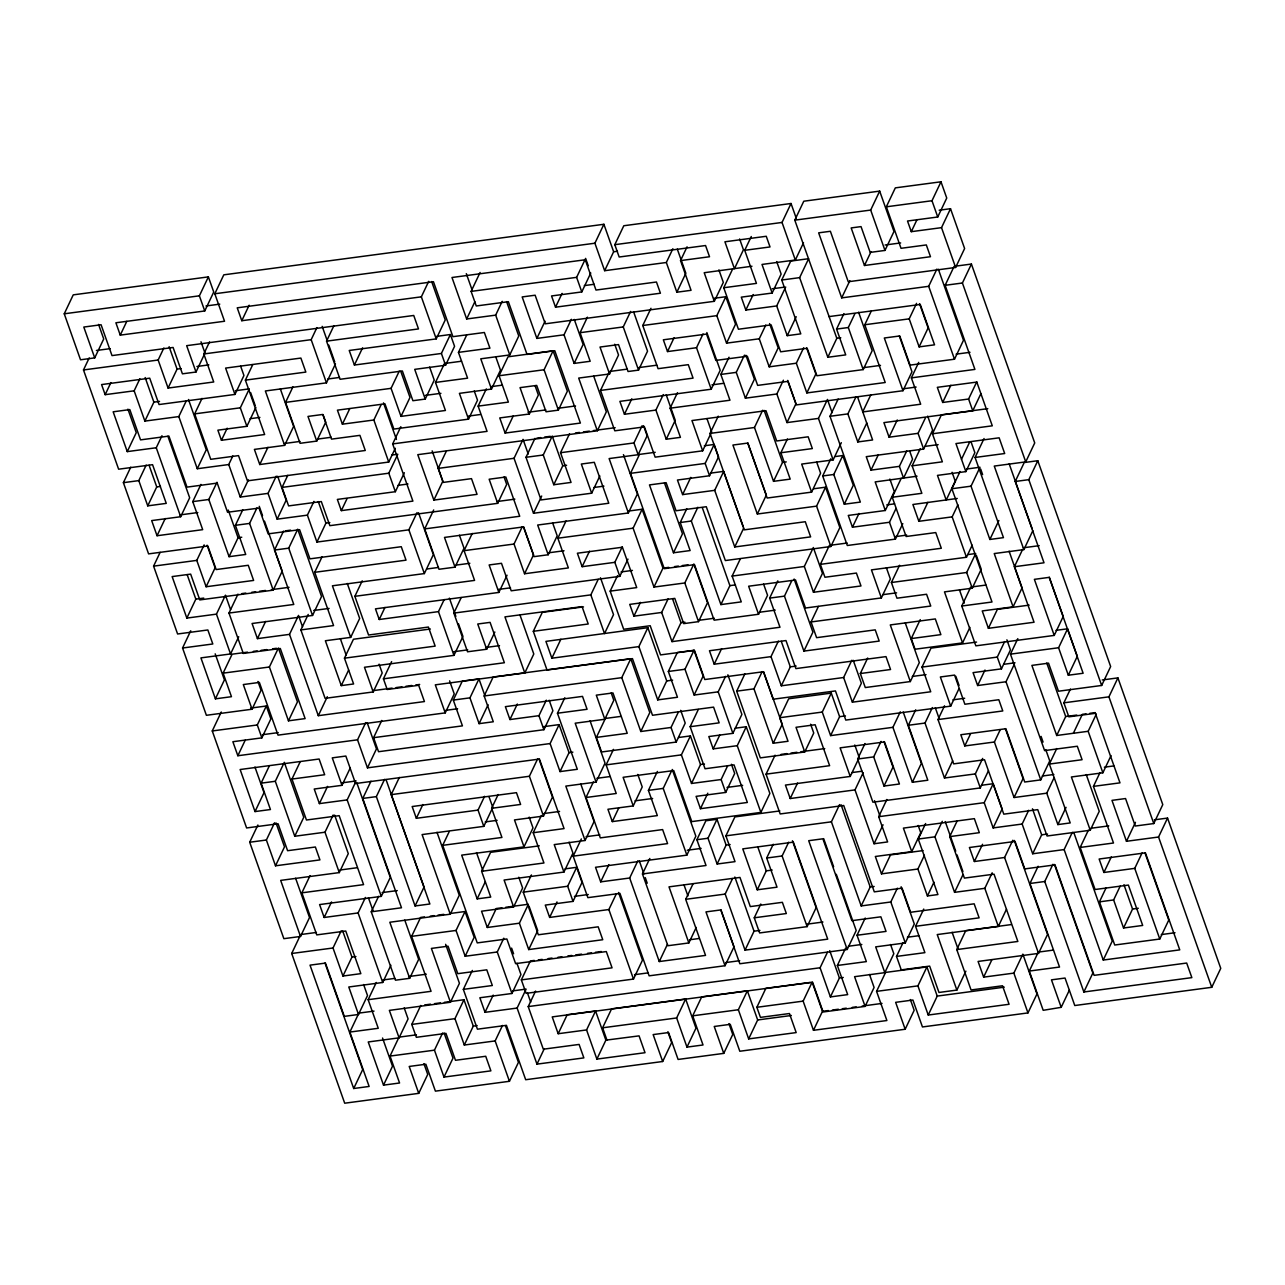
<?xml version="1.0" encoding="UTF-8"?>
<svg xmlns="http://www.w3.org/2000/svg" width="1285" height="1285" viewBox="0 0 1285 1285"><rect width="100%" height="100%" fill="white"/><g stroke="black" fill="none" stroke-linecap="round" stroke-linejoin="round"><path stroke-width="1.5" d="M98.576 324.43L103.716 338.951L94.721 357.889L80.521 359.784L64.25 313.797L73.245 294.859L208.379 276.885L213.744 292.016L204.749 310.97L115.891 322.776L120.26 335.128L224.538 321.25L214.804 293.767L223.799 274.829L603.902 224.281L613.636 251.748L604.641 270.701L666.337 262.493L672.89 248.712M146.169 465.106L138.812 480.622L147.743 505.856L166.263 503.383L152.562 464.688L118.622 469.202L83.493 369.951L89.211 357.905M120.26 335.128L126.797 321.346M139.888 378.754L134.154 390.817L105.161 394.672L110.879 382.609M209.535 341.89L203.817 353.953L213.728 381.982L168.078 388.07L158.151 360.025L163.87 347.962M204.749 310.97L199.384 295.823L208.379 276.885M161.99 435.711L156.256 447.758L127.263 451.613L136.258 432.676L127.922 409.144M186.18 401.081L178.808 416.581L144.884 421.095L153.879 402.141L145.157 377.549M204.138 544.888L196.782 560.389L206.114 586.747L253.627 580.434L248.262 565.288L216.169 569.56L207.833 545.996L148.594 553.883L123.392 482.662L130.749 467.162M168.078 388.07L177.073 369.116L169.122 346.693M94.721 357.889L83.798 327.049L101.081 324.752L112.004 355.592L173.09 347.464L182.422 373.823L195.995 372.024L204.99 353.07L200.99 341.778M147.743 505.856L156.738 486.903L149.092 465.266M395.282 448.272L388.745 462.054L247.443 480.847L238.512 455.613L210.74 459.307L194.661 413.882L202.018 398.382M428.708 281.335L421.351 296.835L241.789 320.72L249.145 305.22M200.942 484.397L192.766 501.616L202.693 529.661L157.043 535.733L165.219 518.514M232.842 455.934L228.746 464.544L197.28 468.736L206.275 449.782L188.477 399.49M105.161 394.672L101.579 384.568L149.719 378.175L159.051 404.534L234.946 394.431L243.941 375.493L240.6 366.08M257.932 681.468L261.048 690.27L252.053 709.224L206.387 715.295L182.566 648.009L212.812 643.978L207.849 629.971L177.603 633.987L153.59 566.139L160.127 552.357M157.043 535.733L151.678 520.586L180.671 516.731L189.666 497.793L167.901 436.274M255.876 407.377L246.881 426.315L217.872 430.17L221.438 440.273L264.646 434.523L245.387 380.135L252.743 364.635M221.438 440.273L227.172 428.21M246.881 426.315L240.327 407.811L249.322 388.857L235.428 390.72M242.769 509.808L235.396 525.308L245.724 554.461L229.067 556.678L208.812 499.496L216.988 482.26M292.932 386.881L285.559 402.382L300.064 443.309L316.72 441.092L307.982 416.42L322.792 414.461L331.53 439.133L359.912 435.358L365.277 450.489L259.763 464.527L254.398 449.397L284.627 445.365L265.369 390.977L326.454 382.85L311.179 339.674L316.897 327.611M276.211 476.157L268.035 493.376L240.263 497.07L248.439 479.835M230.577 609.668L225.453 595.196L216.458 614.134L186.839 618.085L195.834 599.131L187.144 574.62M259.763 464.527L267.939 447.309M206.114 586.747L215.109 567.793L207.11 545.209M429.64 367.125L434.234 380.119L425.239 399.073L412.903 400.711L402.382 370.996L340.059 379.284L326.551 341.151L333.923 325.651M182.566 648.009L190.742 630.774M229.067 556.678L238.062 537.74L228.264 510.065M284.627 445.365L293.623 426.427L280.339 388.905M186.839 618.085L172.142 576.579L190.662 574.122L199.785 599.918L273.223 590.152L249.595 523.429L256.952 507.912M326.454 382.85L335.465 363.896M504.057 476.976L506.692 484.397L497.697 503.334L329.86 525.661L321.314 501.552L288.611 505.904L282.058 487.4L287.792 475.338M288.466 720.821L297.461 701.867L278.395 648.042L269.4 666.995L288.466 720.821L305.123 718.604L280.307 648.507L243.283 653.439L228.987 613.057L237.982 594.12M313.942 501.375L307.388 515.14L277.158 519.172L286.153 500.218L277.672 476.269M316.72 441.092L325.715 422.155L323.21 415.103M436.563 336.365L450.392 334.518L441.397 353.471L354.403 365.036L362.579 347.817M228.987 613.057L293.783 604.448L274.524 550.044L283.519 531.107M247.555 652.137L232.119 654.193L223.124 673.147L231.461 696.695L215.414 698.831L200.926 657.888L230.545 653.953L238.721 636.734M381.211 404.502L373.855 420.002L342.388 424.178L349.745 408.678M215.414 698.831L224.425 679.877L215.189 653.84M312.544 615.451L288.723 548.165L297.718 529.211L321.539 596.513L312.544 615.451L252.069 623.498L257.434 638.629L289.51 634.372L298.505 615.419L302.537 626.775M273.223 590.152L282.218 571.199L264.501 521.164M274.556 822.785L266.38 840.021L275.504 865.801L319.933 859.906L315.371 847.008L287.599 850.702L278.074 823.781L246.608 827.958L212.266 730.956L221.261 712.002M257.434 638.629L265.61 621.41M417.047 512.603L408.871 529.838L316.929 542.061L325.924 523.124L318.294 501.584M461.492 361.23L444.498 363.494L435.503 382.432L445.429 410.477L401 416.388L391.074 388.343L399.266 371.124M400.84 426.7L392.664 443.919L412.903 501.118L341.328 510.627L347.062 498.58M379.091 664.168L382.207 672.987L373.212 691.94L325.089 698.333L300.867 629.923L333.57 625.57L314.713 572.307L322.069 556.807M365.711 722.588L357.535 739.823L237.837 755.741L245.194 740.24M354.403 365.036L349.231 350.468L436.241 338.887L445.236 319.949L431.648 281.543M401 416.388L409.995 397.434L400.743 371.269M300.867 629.923L308.223 614.423M237.837 755.741L232.874 741.718L261.867 737.863L257.305 724.965L266.3 706.011L250.639 708.099M535.042 385.629L538.367 395.041L529.372 413.995L499.753 417.93L505.117 433.077L580.402 423.054L554.783 350.725L527.027 354.419L508.362 301.702L476.269 305.975L471.113 291.39L480.108 272.452M261.867 737.863L270.862 718.909L266.3 706.011M341.328 510.627L337.361 499.415L395.362 491.705L388.809 473.201L397.804 454.248L391.877 455.035M502.21 301.349L495.673 315.13L466.664 318.985L474.856 301.766M425.239 399.073L414.718 369.357L445.574 365.245L454.569 346.308L450.392 334.518M435.503 382.432L467.595 378.175L458.456 352.379L466.632 335.16M395.362 491.705L404.357 472.751M341.216 930.774L333.024 947.993L342.95 976.038L360.844 973.644L345.761 931.031L316.769 934.886L301.879 892.834L363.575 884.626L339.16 815.654L306.456 820.007L291.968 779.063L324.671 774.726L319.114 759.017L240.134 769.522L255.024 811.574L270.444 809.534L261.112 783.175L269.288 765.956M347.271 583.438L359.671 618.438L350.676 637.392L325.378 640.749L341.264 685.612L353.6 683.973L344.46 658.177L435.165 646.114L428.419 627.048L368.57 635.015L354.869 596.32L362.225 580.82M255.024 811.574L264.019 792.636L254.944 767.033M294.763 836.246L275.311 781.28L284.306 762.342L303.758 817.292L294.763 836.246L324.993 832.214L333.168 814.995M295.614 878.265L309.524 917.522L300.513 936.46L283.856 938.676L249.708 842.237L257.899 825.002M344.46 658.177L353.455 639.239L430.363 629.008M391.62 661.614L383.428 678.833L387.203 689.483L418.669 685.307L424.435 701.562L318.294 715.681L327.306 696.727M593.686 376.071L606.343 411.842L597.348 430.78L417.786 454.665L433.864 500.09L477.056 494.339L471.499 478.646L443.116 482.421L438.153 468.399L446.329 451.18M291.968 779.063L300.144 761.844M341.264 685.612L348.62 670.111M342.388 424.178L337.425 410.156L384.938 403.843L393.869 429.078L468.527 419.151L477.522 400.197L474.261 390.993M392.664 443.919L487.063 431.358L478.132 406.124L486.308 388.905M433.864 500.09L442.859 481.136L432.146 450.858M444.192 599.565L438.458 611.628L379.236 619.499L384.954 607.452M459.42 535.202L464.013 548.197L455.018 567.151L438.988 569.271L424.692 528.906L433.688 509.952M468.527 419.151L459.404 393.355L491.48 389.082L500.475 370.144L495.785 356.893M478.132 406.124L508.378 402.109L499.046 375.75L508.041 356.796L553.08 350.805L567.376 391.186L558.381 410.14L546.045 411.778L536.712 385.42L520.039 387.636L529.372 413.995M491.48 389.082L480.767 358.804L509.76 354.949L518.771 335.995L506.595 301.622M275.504 865.801L284.499 846.863L276.018 822.914M350.676 637.392L332.413 585.799L424.355 573.576L433.35 554.622L418.508 512.715M571.375 319.306L564.019 334.807L536.873 338.421L545.049 321.202M355.335 782.693L347.159 799.913L319.387 803.607L327.563 786.388M466.664 318.985L451.983 277.496L585.269 259.763L595.983 290.057L656.458 282.009L660.426 293.221L555.522 307.179L562.075 293.398M555.522 307.179L551.554 295.952L581.784 291.936L576.628 277.351L585.623 258.413L588.209 265.706M604.641 270.701L594.907 243.218L603.902 224.281M505.117 433.077L513.293 415.842M319.387 803.607L314.231 789.022L341.987 785.328L350.179 768.109M558.381 410.14L544.085 369.759L553.08 350.805M581.784 291.936L590.779 272.982M549.193 700.245L552.903 710.766L543.908 729.703L378.545 751.709L373.582 737.686L381.757 720.451M354.869 596.32L474.583 580.402L464.062 550.671L472.238 533.452M301.879 892.834L310.054 875.615M666.337 262.493L676.858 292.209L691.057 290.314L680.536 260.598L709.529 256.743L705.561 245.531L619.177 257.016L614.808 244.68L623.803 225.742L791.03 203.496L796.347 218.53M534.978 438.362L525.983 457.299L541.065 499.929L591.662 493.199L581.334 464.03L594.296 462.311L608.785 503.238L533.516 513.261L514.048 458.295L523.043 439.358L528.231 454.007M543.218 726.732L559.103 724.611L550.109 743.565L367.462 767.852L376.457 748.914L367.189 722.732M564.019 334.807L574.138 363.414L590.184 361.278L580.065 332.687L587.422 317.186M404.775 920.108L418.669 959.365L409.674 978.319L395.475 980.198L371.253 911.788L401.498 907.772L362.772 798.419L370.963 781.2M423.922 1063.643L427.728 1074.421L418.733 1093.358L344.701 1103.205L291.695 953.486L300.69 934.548L316.431 932.444M494.853 632.027L486.678 649.246L467.547 651.784L453.846 613.106L461.203 597.589M574.138 363.414L583.133 344.46L574.283 319.435M300.513 936.46L280.676 880.386L339.288 872.595L348.283 853.642L334.646 815.108M399.346 777.425L391.17 794.644L429.881 903.997L415.071 905.957L376.36 796.62L384.536 779.385M553.771 484.734L543.25 455.002L552.245 436.065L562.766 465.78L553.771 484.734L571.054 482.421L560.533 452.705L569.528 433.768M365.454 897.444L358.097 912.944L324.157 917.474L331.53 901.958M373.212 691.94L364.474 667.268L453.958 655.366L462.953 636.412L458.424 623.659M566.026 520.971L557.851 538.206L568.372 567.922L524.553 573.752L514.032 544.037L522.208 526.802M533.516 513.261L541.692 496.026M597.348 430.78L578.684 378.079L609.54 373.967L600.015 347.046L618.519 344.589L628.044 371.51L638.549 370.112L623.257 326.936L630.614 311.436M379.236 619.499L375.461 608.849L498.869 592.433L507.045 575.214M252.053 709.224L243.315 684.552L259.361 682.415L278.026 735.132L445.236 712.886L454.231 693.932L449.605 680.857M373.582 737.686L462.439 725.864L453.3 700.068L462.295 681.13L478.968 678.914L484.83 695.49M706.959 418.637L711.649 431.888L702.654 450.826L655.141 457.155L644.428 426.877L614.808 430.812L600.513 390.431L608.688 373.212M609.54 373.967L618.535 355.029L614.728 344.251M524.553 573.752L533.548 554.799L523.686 526.946M600.513 390.431L693.065 378.127L688.294 364.667L658.065 368.683L642.773 325.507L650.965 308.288M678.416 711.97L671.043 727.471L640.813 731.502L649.808 712.549L630.758 658.723L493.151 677.018L484.156 695.972L493.295 721.768L479.096 723.648L469.957 697.851L478.968 678.914M371.253 911.788L378.609 896.288M680.536 260.598L687.073 246.816M484.59 796.314L478.036 810.096L416.34 818.304L422.877 804.522M342.95 976.038L351.962 957.084L342.693 930.918M324.157 917.474L319.596 904.576L381.308 896.368L390.303 877.414L356.828 782.854M455.018 567.151L444.498 537.419L523.477 526.914L534.014 556.646L548.197 554.751L557.192 535.813L552.598 522.802M638.549 370.112L647.544 351.174L633.585 311.741M676.858 292.209L685.853 273.255L677.307 249.113M663.285 394.575L655.912 410.076L624.446 414.268L631.818 398.768M479.096 723.648L488.091 704.71M591.662 493.199L599.838 475.964M731.438 764.27L734.699 773.474L725.704 792.427L696.085 796.363L700.453 808.699L747.356 802.466L734.04 764.896L705.047 768.751L690.157 726.7L719.166 722.845L713.593 707.135L652.507 715.263L632.461 658.627L547.008 669.999L533.307 631.304L542.302 612.351L583.486 606.873M703.056 333.939L696.518 347.721L667.509 351.576L674.063 337.794M363.607 984.535L367.51 995.522L358.499 1014.475L344.316 1016.371L325.458 963.091L310.022 965.147L353.696 1088.507L369.132 1086.451L349.873 1032.064L358.868 1013.11L374.015 1011.102M349.873 1032.064L378.256 1028.289L368.136 999.698L376.312 982.463M618.535 892.481L642.484 960.136L633.489 979.074L526.127 993.353L521.357 979.893L612.062 967.83L606.311 951.575L515.606 963.638L506.868 938.966L477.249 942.901L442.699 845.337L449.252 831.556M445.236 712.886L435.31 684.841L524.794 672.954L533.789 654.001L519.895 614.744M548.197 554.751L537.676 525.035L628.381 512.972L609.122 458.568L638.131 454.713L633.955 442.939L642.131 425.721M415.071 905.957L424.066 887.019L386.014 779.561M358.499 1014.475L348.781 986.992L382.721 982.479L390.897 965.26M622.213 546.832L614.84 562.332L582.137 566.685L589.51 551.169M546.318 700.18L538.945 715.681L509.952 719.552L517.309 704.051M638.131 454.713L647.126 435.776L643.544 425.672M763.595 584.097L767.563 595.308L758.568 614.262L714.139 620.173L694.494 564.645L664.249 568.677L630.501 473.346L639.496 454.392L655.221 452.304M368.136 999.698L431.069 991.313L411.618 936.363L420.613 917.426L424.468 916.912M536.873 338.421L522.176 296.931L535.138 295.213L545.258 323.804L714.332 301.316L723.327 282.379L718.893 269.866M858.605 312.239L872.194 350.644L863.199 369.598L816.923 375.75L807.189 348.267L780.654 351.801L771.128 324.88L738.425 329.233L723.744 287.744L732.739 268.79M723.744 287.744L756.447 283.391L744.722 250.302L751.275 236.52M655.912 410.076L666.24 439.229L680.44 437.35L670.111 408.196L677.468 392.68M551.875 658.193L545.916 641.376L647.865 627.674L638.87 646.612L551.875 658.193L560.87 639.239M765.796 325.009L759.258 338.79L726.555 343.143L716.821 315.66L725.816 296.723L714.139 298.281M353.696 1088.507L362.707 1069.57L324.976 963.027M628.381 512.972L637.376 494.018L623.434 454.633M600.48 577.768L613.523 614.632L604.528 633.569L590.827 594.875L598.2 579.374M666.24 439.229L675.235 420.291L666.208 394.768M442.699 845.337L501.937 837.451L491.625 808.297L498.162 794.515M409.674 978.319L389.821 922.244L450.28 914.197L422.09 834.575L483.802 826.367L492.798 807.414L488.959 796.572M668.216 598.682L661.663 612.463L633.907 616.158L629.73 604.384L674.786 598.392L683.716 623.627L698.526 621.651L707.521 602.713L693.82 564.019L684.825 582.972L653.969 587.068L633.12 528.183L642.115 509.245L628.253 511.093M450.28 914.197L459.275 895.243L436.996 832.294M785.697 286.989L776.702 305.942L745.846 310.038L741.284 297.14L772.14 293.044L762.005 264.437L795.335 260.02L782.035 222.45L791.03 203.496M726.555 343.143L735.55 324.189L725.816 296.723M958.867 688.921L950.691 706.14L845.787 720.082L835.459 690.928L773.152 699.217L763.418 671.734L704.79 679.54L694.478 650.387L660.538 654.9L650.21 625.731L623.675 629.264L610.182 591.132L617.539 575.632M404.197 1007.906L408.084 1018.909L399.089 1037.846L368.233 1041.958L383.524 1085.134L399.571 1082.998L390.03 1056.077L399.025 1037.14L416.42 1034.827M745.846 310.038L753.203 294.538M498.869 592.433L489.135 564.95L501.487 563.312L511.205 590.795L619.804 576.355L627.979 559.12M529.195 817.132L533.002 827.909L524.007 846.847L461.684 855.135L477.169 898.874L490.741 897.075L481.618 871.278L490.613 852.324L539.298 845.851M624.446 414.268L619.884 401.37L711.215 389.226L720.21 370.273L706.846 332.542M550.109 743.565L560.035 771.594L577.318 769.297L557.465 713.223L564.822 697.723M503.8 938.211L497.263 951.992L465.17 956.249L456.047 930.452L465.041 911.515L449.589 913.571M524.007 846.847L514.482 819.926L543.475 816.071L529.388 776.268L537.564 759.033M442.634 1032.947L434.459 1050.166L443.984 1077.087L490.886 1070.855L485.73 1056.27L455.484 1060.286L445.959 1033.381L416.34 1037.316L411.778 1024.418L420.773 1005.464M383.524 1085.134L392.519 1066.181L382.544 1038.023M670.111 408.196L729.96 400.229L720.837 374.433L729.013 357.214M843.94 313.588L836.583 329.089L845.723 354.885L827.829 357.262L836.824 338.324L794.789 220.153L803.784 201.215L879.679 191.112L893.974 231.493L884.98 250.43L870.17 252.406L861.03 226.61L851.168 227.927L864.468 265.497L930.485 256.711L926.324 244.937L901.026 248.31L886.329 206.805L895.324 187.867L940.989 181.795L946.74 198.051L937.745 217.004L907.515 221.02L911.29 231.669L941.519 227.654L950.514 208.7L939.174 210.21M477.169 898.874L485.345 881.655M772.14 293.044L781.135 274.09L776.702 261.578M783.4 380.215L776.863 393.997L745.396 398.173L736.257 372.377L744.433 355.158M776.702 305.942L787.223 335.658L800.796 333.859L781.746 280.018L790.741 261.08L808.634 258.703L799.639 277.64L827.829 357.262M710.476 473.137L723.696 471.386L714.701 490.34L734.747 546.96L810.642 536.873L805.293 521.726L744.192 529.854L710.059 433.414L718.235 416.179M714.701 490.34L682.608 494.596L690.784 477.377M795.335 260.02L803.51 242.785M465.17 956.249L474.165 937.311L465.041 911.515M682.608 494.596L677.452 480.028L709.545 475.755L705.176 463.419L714.171 444.465L704.341 445.783M399.089 1037.846L389.355 1010.379L450.441 1002.252L459.436 983.298L445.638 944.314M560.035 771.594L569.03 752.657L559.103 724.611M633.907 616.158L640.444 602.376M505.728 907.274L528.376 904.255L519.381 923.208L487.288 927.481L496.283 908.527L501.953 907.772M813.71 488.766L825.564 487.192L839.86 527.573L830.865 546.51L725.35 560.549L706.284 506.724L676.055 510.739L666.128 482.694L649.471 484.911L673.485 552.775L690.141 550.558L680.215 522.513L686.768 508.732M481.618 871.278L543.94 862.99L533.211 832.712L541.387 815.477M543.475 816.071L552.47 797.134L539.025 759.13M653.969 587.068L662.964 568.131L642.115 509.245M667.863 1031.791L671.669 1042.553L662.674 1061.506L525.693 1079.721L506.435 1025.334L477.426 1029.189L463.339 989.37L472.334 970.432M745.396 398.173L754.391 379.236L745.91 355.27M709.545 475.755L718.54 456.801L714.171 444.465M673.485 552.775L682.48 533.821L664.473 482.935M502.515 1025.43L495.159 1040.93L464.303 1045.026L454.97 1018.668L463.965 999.73L444.337 1002.332M740.321 558.863L732.129 576.082L741.268 601.878L720.901 604.592L691.33 521.035L697.867 507.254M640.813 731.502L621.763 677.661L630.758 658.723M803.687 347.721L796.331 363.221L769.185 366.835L778.18 347.882L769.57 323.579M487.288 927.481L481.538 911.21L513.615 906.953L522.626 887.999L518.803 877.237M513.615 906.953L504.089 880.032L563.938 872.065L554.221 844.598L585.077 840.486L565.818 786.099L596.047 782.083L575.198 723.198L604.817 719.263L613.812 700.309L611.194 692.888M680.697 710.348L685.21 723.102L676.215 742.055L601.557 751.982L596.385 737.413L605.38 718.46L620.816 716.404M787.223 335.658L796.218 316.72M519.381 923.208L528.713 949.567L602.761 939.72L598.184 926.822L538.335 934.773L523.252 892.159L531.428 874.94M443.984 1077.087L452.995 1058.133L444.096 1033.012M787.416 438.988L780.862 452.754L790.195 479.112L773.538 481.329L754.488 427.503L762.664 410.268M464.303 1045.026L473.298 1026.089L463.965 999.73M720.885 909.652L734.024 946.788L725.029 965.726L649.134 975.829L619.948 893.396L587.871 897.653L573.174 856.163L667.59 843.603L662.626 829.58L600.304 837.884L586.008 797.503L593.365 782.003M512.892 990.863L526.111 989.113L517.116 1008.066L485.023 1012.323L493.199 995.104M596.047 782.083L605.042 763.129L590.056 720.805M586.008 797.503L616.238 793.487L606.118 764.88L613.475 749.38M884.98 250.43L870.684 210.065L879.679 191.112M777.827 580.884L769.651 598.103L779.979 627.257L671.991 641.633L680.986 622.679L672.601 598.987M563.938 872.065L572.949 853.128L569.046 842.125M528.713 949.567L537.708 930.613L529.034 906.15M573.174 856.163L581.35 838.944M936.877 269.095L928.686 286.314L841.691 297.879L849.867 280.66M485.023 1012.323L479.867 997.754L511.96 993.482L520.955 974.528L516.939 963.22M585.077 840.486L594.072 821.549L580.788 784.027M616.238 894.039L608.865 909.539L549.643 917.426L556.999 901.925M521.357 979.893L530.352 960.955L534.303 960.425M638.87 646.612L657.727 699.891L677.468 697.257L668.345 671.477L677.34 652.523L693.996 650.306L703.136 676.103L694.141 695.04L718.203 691.844L725.559 676.344M832.118 412.662L827.444 399.458L818.449 418.412L786.982 422.588L795.977 403.651L787.753 380.408M549.643 917.426L545.274 905.09L573.03 901.395L567.681 886.248L576.676 867.311L565.079 868.853M657.727 699.891L666.722 680.938L647.865 627.674M864.468 265.497L871.005 251.715M871.31 310.986L864.773 324.752L885.22 382.512L806.851 392.937L815.846 373.999L806.643 347.994M734.747 546.96L743.742 528.023M573.03 901.395L582.025 882.442L576.676 867.311M825.564 487.192L816.569 506.145L757.331 514.016L766.326 495.078L747.854 442.875M773.538 481.329L782.533 462.391L764.141 410.413M657.406 771.434L648.411 790.371L657.342 815.606L612.303 821.597L618.84 807.815M694.141 695.04L685.001 669.26L693.996 650.306M863.199 369.598L848.309 327.53L854.846 313.749M517.116 1008.066L536.969 1064.141L583.856 1057.892L579.101 1044.432L543.314 1049.203L528.215 1006.589L535.588 991.072M720.901 604.592L729.896 585.639L702.301 507.655M612.303 821.597L607.933 809.261L633.232 805.904L642.227 786.95L637.81 774.437M637.874 860.773L629.682 878.008L600.689 881.863L608.865 864.644M911.29 231.669L917.008 219.623M418.733 1093.358L409.208 1066.454L425.865 1064.237L435.406 1091.142L509.438 1081.295L518.449 1062.358L505.455 1025.655M937.745 217.004L931.994 200.733L940.989 181.795M835.379 456.528L842.783 455.549L833.788 474.486L844.309 504.218L860.356 502.082L829.981 416.292L838.157 399.057M778.357 641.135L771 656.635L714.219 664.2L721.592 648.684M690.157 726.7L698.333 709.465M600.689 881.863L595.533 867.279L686.849 855.135L663.221 788.412L671.396 771.177M727.679 765.748L721.142 779.529L691.523 783.464L681.387 754.873L690.398 735.919L678.512 737.51M536.969 1064.141L544.326 1048.64M857.529 396.824L872.611 439.968L857.802 441.944L847.875 413.899L856.051 396.68M757.331 514.016L732.916 445.044L747.725 443.084L767.177 498.034L811.606 492.123L820.601 473.169L816.634 461.958M902.793 523.605L895.436 539.106L847.297 545.499L822.689 475.964L830.865 458.745M595.565 1010.99L586.57 1029.944L558.172 1033.718L567.183 1014.764L595.565 1010.99L605.877 1040.159L596.883 1059.097L645.022 1052.704L639.063 1035.871L605.877 1040.159M811.606 492.123L801.679 464.078L833.146 459.901L841.322 442.683M696.213 927.433L688.856 942.949L667.879 945.728L642.468 873.961L649.824 858.46M870.861 394.704L862.685 411.939L920.686 404.213L911.354 377.87L918.711 362.37M828.937 316.608L920.253 304.465L934.548 344.83L919.128 346.886L909.202 318.857L916.558 303.34M691.523 783.464L700.518 764.527L690.398 735.919M810.626 724.21L813.742 733.028L804.747 751.966L760.318 757.877L736.69 691.153L744.866 673.918M818.416 606.456L811.044 621.956L816.601 637.665L875.23 629.859L879.197 641.07L803.912 651.093L784.46 596.144L791.817 580.627M857.802 441.944L866.797 422.99M735.149 728.21L746.248 726.732L737.253 745.686L713.191 748.882L719.745 735.1M813.469 592.273L804.33 566.476L813.325 547.538L822.464 573.335L813.469 592.273L860.982 585.96L856.404 573.062L824.938 577.254L820.376 564.356L829.371 545.402M911.354 377.87L974.913 369.405L945.134 285.302L954.129 266.348M713.191 748.882L708.822 736.546L732.884 733.35L741.895 714.396L727.872 674.786M900.287 711.826L892.93 727.326L830.608 735.614L839.603 716.661L831.266 693.113L788.685 698.783L779.69 717.721L788.026 741.268L773.233 743.244L753.974 688.856L762.15 671.621M841.691 297.879L818.657 232.842L830.383 231.284L848.245 281.752L955.622 267.457L964.617 248.519L950.514 208.7M844.309 504.218L853.304 485.264L842.783 455.549M919.128 346.886L928.123 327.932L919.514 303.645M700.453 808.699L707.81 793.198M667.509 351.576L663.349 339.802L706.541 334.068L715.874 360.41L747.34 356.234L757.668 385.388L787.898 381.372L796.234 404.92L902.986 390.72L911.981 371.767L899.323 336.011M606.97 1040.143L602.601 1027.807L611.596 1008.854L685.644 999.007L695.972 1028.177L686.977 1047.114L703.024 1044.978L692.695 1015.825L701.69 996.887L747.356 990.799L757.668 1019.969L748.673 1038.906L796.186 1032.594L789.44 1013.528L760.447 1017.383L756.865 1007.295L765.86 988.342L810.209 982.447M686.849 855.135L695.844 836.182L672.216 769.458M906.76 450.858L899.388 466.359L871.005 470.133L878.378 454.633M642.468 873.961L706.027 865.496L696.888 839.715L705.883 820.762L716.998 819.284L726.121 845.08L717.126 864.018L735.02 861.641L725.897 835.844L734.891 816.907L779.834 810.931M925.441 417.834L918.068 433.334L889.075 437.189L897.251 419.97M1022.571 549.498L1014.395 566.733L1034.056 622.245L988.39 628.317L982.238 610.937L1013.094 606.825L994.237 553.562L1023.856 549.611L994.269 466.07L1025.735 461.877L962.417 283.005L971.412 264.051L956.056 266.091M896.014 508.507L889.477 522.272L852.453 527.203L858.99 513.422M717.126 864.018L708.003 838.238L716.998 819.284M851.81 660.281L843.635 677.516L781.312 685.804L790.307 666.851L781.28 641.343M629.682 878.008L659.269 961.549L705.545 955.397L685.692 899.323L693.049 883.823M803.912 651.093L812.907 632.14L794.114 579.021M659.269 961.549L667.445 944.33M902.986 390.72L884.321 338.003L899.757 335.963L910.069 365.117L954.498 359.206L963.493 340.268L938.355 269.24M773.233 743.244L782.228 724.29L763.627 671.782M852.453 527.203L848.277 515.43L885.301 510.498L894.296 491.561L889.879 479.048M820.376 564.356L941.311 548.261L935.753 532.568L906.134 536.504L892.24 497.247L901.235 478.309M892.24 497.247L921.859 493.311L912.125 465.829L920.317 448.61M965.87 971.139L956.875 990.076L938.982 992.47L929.649 966.111L901.267 969.886L896.512 956.426L924.895 952.651L915.562 926.292L979.122 917.843L974.159 903.821L910.599 912.27L902.07 888.16L874.298 891.854L843.715 805.502L780.172 813.951L766.069 774.148L775.064 755.195M976.777 381.806L968.601 399.025L942.676 402.462L950.852 385.243M871.005 470.133L866.251 456.673L923.626 449.043L932.621 430.089L927.69 416.131M912.125 465.829L942.371 461.813L932.444 433.768L941.439 414.83L987.779 408.662M633.232 805.904L623.113 777.297L673.709 770.566L691.78 821.597L760.881 812.409L769.876 793.455L746.248 726.732M773.233 844.245L766.695 858.027L777.023 887.18L757.267 889.798L742.778 848.871L793.375 842.141L827.717 939.158L745.043 950.145L725.19 894.071L732.546 878.571M686.977 1047.114L676.649 1017.961L685.644 999.007M830.608 735.614L822.271 712.067L831.266 693.113M758.568 614.262L748.641 586.217L795.543 579.985L805.47 608.014L881.365 597.927L890.36 578.973L886.393 567.761M957.887 504.812L952.169 516.875L918.855 521.308L927.85 502.355M889.075 437.189L883.903 422.62L972.761 410.798L980.937 393.579M811.044 621.956L930.758 606.038L926.581 594.264L896.962 598.2L891.404 582.507L899.58 565.272M863.183 772.687L855.007 789.906L790.211 798.531L797.567 783.031M961.501 459.275L969.677 442.04M757.267 889.798L766.262 870.861L757.7 846.67M905.283 622.968L919.321 662.61L910.326 681.564L865.287 687.555L860.324 673.533L867.68 658.032M1049.315 577.206L1063.225 616.463L1054.23 635.416L975.861 645.841L961.758 606.022L992.004 602.006L951.896 488.734L960.072 471.499M976.568 642.082L930.999 648.138L922.004 667.092L930.742 691.764L852.373 702.188L861.368 683.235L853.256 660.329M760.8 904.03L754.263 917.795L759.628 932.942L807.141 926.63L782.115 855.971L788.669 842.189M952.089 472.302L955.205 481.104L946.21 500.058L937.472 475.386L965.87 471.611L974.865 452.657L971.123 442.088M966.625 469.025L980.021 467.242L971.026 486.18L989.884 539.459L1003.457 537.644L975.074 457.46L984.069 438.522M745.043 950.145L754.038 931.207L734.843 876.996M969.902 627.401L962.545 642.902L915.032 649.23L911.258 638.581L920.253 619.627M748.673 1038.906L738.361 1009.753L747.356 990.799M988.47 770.695L980.294 787.93L872.917 802.209L857.641 759.033L864.998 743.517M790.211 798.531L785.44 785.071L850.236 776.445L859.231 757.508L854.798 744.995M897.348 888.208L890.81 901.99L861.191 905.925L831.411 821.822L839.587 804.587M662.674 1061.506L653.149 1034.586L668.569 1032.546L678.095 1059.45L723.76 1053.379L732.755 1034.441L728.948 1023.663M881.365 597.927L871.439 569.881L966.465 557.256L972.183 545.193M850.236 776.445L840.117 747.854L884.546 741.943L899.436 783.995L884 786.051L873.688 756.897L881.044 741.397M962.545 642.902L944.475 591.887L972.247 588.193L966.689 572.484L975.684 553.546L967.766 554.59M1014.395 566.733L1044.014 562.782L1015.23 481.473L1024.225 462.536L1037.798 460.721L1110.658 666.529L1101.663 685.467L1058.471 691.218L1048.544 663.172L1031.887 665.389L1056.704 735.486L1088.17 731.293L1096.346 714.074M1025.735 461.877L1034.73 442.939L971.412 264.051M989.884 539.459L998.879 520.505M807.141 926.63L816.136 907.676L792.427 840.743M961.758 606.022L970.753 587.068M972.247 588.193L981.242 569.239L976.311 555.281M892.93 727.326L912.382 782.276L927.818 780.22L908.35 725.27L915.723 709.77M1101.663 685.467L1028.803 479.674L1037.798 460.721M884 786.051L892.995 767.113L883.968 741.59M855.007 789.906L874.057 843.747L887.63 841.932L878.699 816.698L886.875 799.479M982.688 758.407L975.331 773.907L944.475 778.003L925.023 723.053L932.38 707.553M874.057 843.747L883.052 824.793M813.469 1030.297L803.141 1001.127L812.136 982.19L822.464 1011.343L813.469 1030.297L886.891 1020.531L876.579 991.361L885.574 972.424L926.919 966.93L937.231 996.084L928.236 1015.038L1009.078 1004.276L1002.525 985.772L971.058 989.964L956.763 949.583L965.758 930.645L1011.086 924.606M845.546 948.234L837.354 965.469L847.682 994.622L830.399 996.919L820.087 967.766L827.444 952.265M1086.243 774.566L1099.253 811.301L1090.258 830.255L1047.05 836.005L1037.734 809.646L1003.794 814.16L984.535 759.756L953.679 763.868L938.002 719.568L944.539 705.786M912.382 782.276L921.377 763.322L903.227 712.035M1023.856 549.611L1032.851 530.673M988.39 628.317L997.385 609.363L1029.157 605.139M861.191 905.925L870.186 886.987L841.065 804.747M924.445 855.248L917.908 869.029L881.494 873.864L890.489 854.927L923.064 850.59M725.029 965.726L705.979 911.9L720.789 909.925L739.839 963.75L847.201 949.47L856.195 930.533L836.278 874.266M837.354 965.469L866.363 961.614L857.031 935.255L865.207 918.036M1013.094 606.825L1022.089 587.887L1009.078 551.136M1014.202 664.522L1006.01 681.757L977.628 685.531L985.001 670.031M830.399 996.919L839.41 977.981L829.724 950.643M977.628 685.531L973.066 672.633L1001.449 668.859L997.288 657.085L1004.645 641.568M944.475 778.003L952.651 760.784M881.494 873.864L875.342 856.485L911.74 851.65L920.751 832.696L918.181 825.452M917.908 869.029L927.433 895.95L937.921 894.553L918.261 839.041L925.634 823.54M1000.132 729.96L994.397 742.007L964.778 745.942L970.512 733.896M1001.449 668.859L1010.444 649.905L1006.878 639.818M1054.118 777.666L1046.761 793.182L1057.876 824.585L1070.212 822.93L1049.363 764.061L1082.082 759.708L1077.312 746.248L1044.609 750.601L1010.46 654.145L1017.816 638.645M992.181 872.804L984.824 888.32L954.578 892.336L934.934 836.824L942.29 821.324M558.172 1033.718L552.229 1016.901L812.618 982.254L823.139 1011.986L865.094 1006.396L874.089 987.458L869.495 974.448M865.094 1006.396L854.573 976.68L884.819 972.665L893.814 953.711L890.553 944.507M956.763 949.583L1017.848 941.455L994.028 874.169L964.409 878.105L949.711 836.615L957.068 821.115M896.512 956.426L903.05 942.644M884.819 972.665L875.679 946.868L905.299 942.933L914.294 923.979L901.122 886.762M927.433 895.95L933.97 882.169M915.562 926.292L923.738 909.073M1028.691 810.273L1022.153 824.038L993.144 827.909L984.214 802.675L993.209 783.721L981.483 785.28M1054.23 635.416L1034.377 579.342L1049.186 577.367L1083.127 673.26L1068.317 675.219L1058.583 647.752L1067.594 628.799L1056.029 630.341M954.578 892.336L962.754 875.117M1012.773 840.278L1004.597 857.497L974.367 861.512L982.543 844.293M928.236 1015.038L917.924 985.868L926.919 966.93M993.144 827.909L1002.139 808.956L993.209 783.721M1068.317 675.219L1077.312 656.282L1067.594 628.799M1046.761 793.182L1014.058 797.519L1023.053 778.582L1005.368 728.611M723.76 1053.379L714.235 1026.474L730.265 1024.338L739.807 1051.242L905.17 1029.253L914.165 1010.315L910.358 999.537M1120.183 886.168L1113.629 899.95L1123.556 927.995L1142.686 925.441L1128.391 885.076L1095.077 889.509L1080.187 847.441L1113.501 843.008L1093.455 786.372L1119.99 782.854L1095.366 713.32L1068.831 716.837L1063.868 702.831L1070.421 689.049M1056.704 735.486L1065.699 716.532L1046.761 663.044M964.778 745.942L960.811 734.731L1005.85 728.74L1024.723 782.019L1040.754 779.883L1049.749 760.929L1045.749 749.605M1049.363 764.061L1056.736 748.561M1073.361 733.269L1082.356 714.332L1086.066 713.834M1072.316 832.359L1064.141 849.578L1032.674 853.77L1041.669 834.816L1032.465 808.811M956.875 990.076L937.231 934.564L998.316 926.437L1006.492 909.218M1154.332 819.83L1167.551 818.079L1158.556 837.017L1126.463 841.289L1111.975 800.362L1125.548 798.547L1135.281 826.03L1153.785 823.557L1108.923 696.839L1117.918 677.886L1102.241 679.974M905.17 1029.253L895.645 1002.332L912.912 1000.035L922.453 1026.956L1027.968 1012.917L1036.963 993.98L1022.86 954.161L1013.865 973.114L983.635 977.13L991.811 959.911M1057.876 824.585L1066.052 807.349M1069.377 990.109L1061.201 1007.328L1043.195 1010.315L1029.301 971.058L1059.531 967.043L1029.944 883.486L1038.135 866.267M974.367 861.512L969.404 847.506L1015.054 841.434L1024.787 868.901L1055.017 864.885L1094.129 975.347L1186.681 963.043L1191.854 977.628L1083.865 991.988L1044.753 881.51L1052.929 864.291M1093.455 786.372L1099.992 772.59M1090.258 830.255L1071.385 776.975L1102.867 772.799L1111.043 755.58M1080.187 847.441L1088.363 830.222M1029.301 971.058L1038.296 952.105L1053.411 950.097M983.635 977.13L978.078 961.437L1038.537 953.39L1047.548 934.436L1014.267 840.438M1142.124 852.871L1134.751 868.371L1103.911 872.467L1111.268 856.966M1126.463 841.289L1135.458 822.336M1145.063 853.144L1168.772 920.076L1159.777 939.03L1114.721 945.021L1099.446 901.845L1105.983 888.063M1153.785 823.557L1162.78 804.619L1117.918 677.886M1083.865 991.988L1092.86 973.034L1054.423 864.436M1103.911 872.467L1099.141 859.022L1145.417 852.855L1179.758 949.872L1103.253 960.04L1112.248 941.102L1073.794 832.503M1123.556 927.995L1132.551 909.041L1123.957 884.739M1061.201 1007.328L1051.467 979.845L1065.04 978.046L1074.774 1005.529L1211.755 987.298L1220.75 968.36L1167.551 818.079M64.25 313.797L199.384 295.823M214.804 293.767L594.907 243.218M886.329 206.805L931.994 200.733M794.789 220.153L870.684 210.065M614.808 244.68L782.035 222.45M205.986 305.975L219.767 304.143M613.636 251.748L617.491 251.234M744.722 250.302L770.02 246.945L766.262 236.279L724.917 241.789L734.442 268.693L743.437 249.756L739.63 238.978M471.113 291.39L576.628 277.351M885.108 245.001L900.657 242.929M96.407 350.484L110.173 348.653M584.322 285.591L594.216 284.274M751.966 266.236L704.212 272.725L714.332 301.316M83.493 369.951L158.151 360.025M203.817 353.953L311.179 339.674M781.746 280.018L799.639 277.64M326.551 341.151L418.492 328.928L413.738 315.467L186.662 345.665L195.995 372.024M772.205 288.788L783.77 287.246M177.073 369.116L181.04 368.586M196.926 366.482L208.829 364.892M580.065 332.687L623.257 326.936M642.773 325.507L716.821 315.66M945.134 285.302L962.417 283.005M245.387 380.135L305.846 372.088L300.883 358.065L225.614 368.088L234.946 394.431M458.456 352.379L489.922 348.187L484.365 332.494L452.898 336.67L433.447 281.72L237.227 307.822L241.789 320.72M153.879 402.141L159.533 401.402M327.771 379.011L339.497 377.453M194.661 413.882L240.327 407.811M864.773 324.752L909.202 318.857M285.559 402.382L391.074 388.343M836.583 329.089L848.309 327.53M499.046 375.75L544.085 369.759M836.824 338.324L840.792 337.794M250.077 418.701L259.891 417.4M425.447 395.378L440.916 393.322M490.918 386.673L502.242 385.163M609.508 371.493L627.225 369.132M639.047 367.558L656.764 365.197M720.837 374.433L736.257 372.377M468.527 416.083L480.333 414.509M711.938 384.874L723.519 383.332M284.387 443.502L300.015 441.43M317.604 439.084L331.273 437.269M956.104 354.162L969.998 352.315M527.99 412.276L545.82 409.915M557.706 408.325L575.535 405.948M862.878 367.735L880.498 365.39M123.392 482.662L138.812 480.622M156.738 486.903L160.448 486.405M902.616 388.873L916.141 387.074M536.889 438.105L540.728 437.591M544.567 437.077L550.333 436.322M575.487 432.965L579.455 432.435M583.422 431.921L589.365 431.117M593.349 430.587L615.178 427.696M282.058 487.4L388.809 473.201M438.153 468.399L514.048 458.295M829.981 416.292L847.875 413.899M192.766 501.616L208.812 499.496M525.983 457.299L543.25 455.002M560.533 452.705L633.955 442.939M710.059 433.414L754.488 427.503M398.045 485.345L407.988 484.011M179.932 514.932L197.794 512.554M562.766 465.78L566.605 465.266M235.396 525.308L249.595 523.429M780.862 452.754L812.345 448.577L808.169 436.804L776.702 440.98L765.972 410.702L691.94 420.548L702.654 450.826M630.501 473.346L705.176 463.419M932.444 433.768L992.293 425.817L976.809 382.079L937.327 387.331L942.676 402.462M325.924 523.124L329.827 522.593M594.007 487.465L603.918 486.148M782.533 462.391L786.243 461.893M497.038 501.536L514.851 499.158M285.302 530.866L290.619 530.159M238.062 537.74L241.757 537.242M924.911 446.393L938.13 444.626M424.692 528.906L519.718 516.265L505.824 477.008L489.151 479.225L497.697 503.334M822.689 475.964L833.788 474.486M153.59 566.139L196.782 560.389M274.524 550.044L288.723 548.165M975.074 457.46L1004.693 453.525L999.136 437.816L955.944 443.566L965.87 471.611M917.04 476.205L875.181 481.907L885.301 510.498M464.062 550.671L514.032 544.037M557.851 538.206L633.12 528.183M680.215 522.513L691.33 521.035M314.713 572.307L406.028 560.164L401.273 546.703L309.942 558.846L299.614 529.693L268.147 533.869L259.024 508.073L227.557 512.265L217.229 483.096L187 487.127L168.929 436.097L140.547 439.872L129.817 409.594L113.16 411.81L127.263 451.613M951.896 488.734L971.026 486.18M1015.23 481.473L1028.803 479.674M886.779 504.893L894.569 503.849M195.834 599.131L203.737 598.087M241.917 593.59L245.837 593.076M251.731 592.289L255.667 591.759M259.586 591.245L265.481 590.457M271.36 589.67L289.029 587.325M426.668 569.014L438.442 567.456M456.095 565.111L469.844 563.28M548.791 552.775L564.035 550.751M957.245 498.451L912.896 504.491L918.855 521.308M313.717 610.471L329.105 608.415M621.073 571.937L632.445 570.428M498.58 589.397L510.498 587.823M831.347 545.145L847.217 543.025M894.794 536.696L906.696 535.122M662.964 568.131L668.746 567.36M674.529 566.589L678.4 566.075M682.255 565.561L688.037 564.79M610.182 591.132L636.717 587.598L622.422 547.233L577.383 553.225L582.137 566.685M453.846 613.106L590.827 594.875M732.129 576.082L804.33 566.476M729.896 585.639L735.454 584.9M1023.39 547.779L1039.196 545.675M253.338 651.383L257.193 650.869M261.048 650.355L266.83 649.584M272.613 648.813L276.468 648.299M769.651 598.103L784.46 596.144M891.404 582.507L966.689 572.484M533.307 631.304L588.225 623.996L582.073 606.616L504.941 616.88L524.794 672.954M223.124 673.147L269.4 666.995M453.894 651.704L467.772 649.857M485.618 647.495L499.496 645.648M882.843 594.666L896.577 592.835M680.986 622.679L684.921 622.165M698.654 620.334L714.364 618.246M759.515 612.238L775.224 610.15M972.649 586.827L985.884 585.061M383.428 678.833L504.379 662.739L490.083 622.374L477.747 624.012L486.678 649.246M372.505 690.72L392.15 688.101M396.085 687.587L401.98 686.8M405.915 686.27L411.81 685.483M415.746 684.969L419.665 684.439M212.266 730.956L257.305 724.965M911.258 638.581L940.877 634.629L935.319 618.936L890.28 624.928L910.326 681.564M453.3 700.068L469.957 697.851M484.156 695.972L621.763 677.661M668.345 671.477L685.001 669.26M262.525 734.699L278.219 732.611M445.766 710.332L457.605 708.758M666.722 680.938L672.649 680.15M790.307 666.851L796.154 666.08M557.465 713.223L587.084 709.288L582.507 696.39L505.374 706.654L509.952 719.552M860.324 673.533L890.553 669.517L885.991 656.619L795.897 668.602L785.97 640.556L709.465 650.74L714.219 664.2M1010.46 654.145L1058.583 647.752M736.69 691.153L753.974 688.856M922.004 667.092L997.288 657.085M912.302 676.456L926.019 674.641M1003.665 664.313L1015.021 662.803M596.385 737.413L627.241 733.301L612.945 692.936L596.288 695.153L604.817 719.263M261.112 783.175L275.311 781.28M779.69 717.721L822.271 712.067M952.892 699.843L964.666 698.269M342.276 782.806L356.154 780.959M569.03 752.657L572.869 752.143M839.603 716.661L845.45 715.89M938.002 719.568L1002.782 710.958L998.814 699.731L964.874 704.244L954.562 675.091L940.363 676.97L950.691 706.14M1063.868 702.831L1108.923 696.839M606.118 764.88L681.387 754.873M908.35 725.27L925.023 723.053M362.772 798.419L376.36 796.62M391.17 794.644L529.388 776.268M596.899 778.308L610.118 776.542M700.518 764.527L704.469 763.997M781.023 754.407L786.982 753.604M790.95 753.074L796.909 752.287M800.892 751.757L824.729 748.593M1065.699 716.532L1076.798 715.07M1089.76 713.336L1095.318 712.597M857.641 759.033L873.688 756.897M491.625 808.297L520.618 804.442L516.458 792.668L412.164 806.53L416.34 818.304M249.708 842.237L266.38 840.021M766.069 774.148L829.628 765.683L815.14 724.756L796.009 727.294L804.747 751.966M648.411 790.371L663.221 788.412M727.037 787.416L742.666 785.344M635.015 800.828L652.635 798.483M544.133 813.501L559.569 811.445M852.212 772.526L862.042 771.225M485.264 821.918L497.118 820.344M533.211 832.712L564.067 828.6L539.443 759.066L355.576 783.529L345.842 756.046L332.269 757.861L341.987 785.328M1104.345 767.177L1113.822 765.924M586.105 836.696L599.87 834.864M1042.296 776.028L1053.829 774.486M339.786 870.041L357.15 867.728M696.888 839.715L708.003 838.238M725.897 835.844L831.411 821.822M878.699 816.698L984.214 802.675M687.218 850.252L701.112 848.405M726.121 845.08L730.105 844.55M382.143 892.593L397.258 890.585M766.695 858.027L782.115 855.971M918.261 839.041L934.934 836.824M523.252 892.159L567.681 886.248M949.711 836.615L979.331 832.68L974.367 818.657L903.403 828.102L911.74 851.65M574.427 896.368L588.257 894.537M766.262 870.861L772.189 870.073M430.266 916.141L434.137 915.627M437.992 915.113L443.791 914.342M1041.669 834.816L1047.564 834.029M1091.142 828.231L1108.778 825.886M685.692 899.323L725.19 894.071M411.618 936.363L456.047 930.452M291.695 953.486L333.024 947.993M870.186 886.987L874.137 886.457M351.962 957.084L355.929 956.554M754.263 917.795L786.34 913.539L782.372 902.327L750.295 906.584L739.967 877.43L669.003 886.859L688.856 942.949M1029.944 883.486L1044.753 881.51M383.026 979.957L394.832 978.383M408.598 976.552L426.299 974.207M538.238 959.895L542.19 959.381M548.101 958.594L552.052 958.064M557.963 957.277L561.898 956.763M567.825 955.976L571.761 955.446M575.712 954.916L581.623 954.129M587.534 953.341L591.486 952.828M595.421 952.297L601.348 951.51M689.483 939.785L699.12 938.5M754.038 931.207L759.933 930.42M807.189 924.14L822.93 922.036M1099.446 901.845L1113.629 899.95M857.031 935.255L886.04 931.4L880.867 916.815L851.875 920.67L822.882 838.8L808.699 840.695L847.201 949.47M463.339 989.37L492.332 985.515L486.774 969.822L457.781 973.677L448.047 946.194L431.391 948.41L450.441 1002.252M907.403 937.231L918.743 935.721M634.501 974.689L648.395 972.841M725.832 962.545L739.726 960.698M848.293 946.258L861.817 944.459M1132.551 909.041L1138.301 908.27M424.692 1004.95L430.587 1004.163M434.523 1003.649L440.402 1002.862M528.215 1006.589L820.087 967.766M411.778 1024.418L454.97 1018.668M473.298 1026.089L477.153 1025.575M1161.287 934.581L1175.02 932.749M839.41 977.981L843.249 977.467M390.03 1056.077L434.459 1050.166M602.601 1027.807L676.649 1017.961M692.695 1015.825L738.361 1009.753M756.865 1007.295L803.141 1001.127M876.579 991.361L917.924 985.868M757.668 1019.969L791.335 1015.487M822.464 1011.343L828.423 1010.556M832.391 1010.026L838.35 1009.239M842.317 1008.709L846.285 1008.179M852.228 1007.392L856.195 1006.862M862.155 1006.075L882.008 1003.424M937.231 996.084L1004.276 987.169M1158.556 837.017L1211.755 987.298M941.519 227.654L955.622 267.457M1009.175 463.837L1032.192 528.81M1088.17 731.293L1102.867 772.799M928.686 286.314L954.498 359.206M968.601 399.025L972.761 410.798M1134.751 868.371L1159.777 939.03M980.68 469.073L982.623 474.583M1041.075 736.401L1043.067 742.071M952.169 516.875L966.465 557.256M918.068 433.334L923.626 449.043M1006.01 681.757L1040.754 779.883M1064.141 849.578L1103.253 960.04M959.493 589.943L964.184 603.179M909.587 450.778L912.559 459.179L903.564 478.132L899.388 466.359M994.397 742.007L1014.058 797.519M1022.153 824.038L1032.674 853.77M955.815 676.263L959.044 685.371M889.477 522.272L895.436 539.106M975.331 773.907L980.294 787.93M1004.597 857.497L1038.537 953.39M935.319 707.778L939.207 718.765M818.449 418.412L833.146 459.901M984.824 888.32L998.316 926.437M1013.865 973.114L1027.968 1012.917M796.331 363.221L806.851 392.937M945.23 821.581L955.719 851.184M957.02 854.878L962.915 871.535M759.258 338.79L769.185 366.835M776.863 393.997L786.982 422.588M816.569 506.145L830.865 546.51M952.121 932.284L958.016 948.924M843.635 677.516L852.373 702.188M874.507 800.667L879.775 815.509M696.518 347.721L711.215 389.226M890.81 901.99L905.299 942.933M723.696 471.386L743.083 526.127M771 656.635L781.312 685.804M823.669 838.623L833.628 866.765M684.825 582.972L698.526 621.651M718.203 691.844L732.884 733.35M737.253 745.686L760.881 812.409M721.142 779.529L725.704 792.427M661.663 612.463L671.991 641.633M614.84 562.332L619.804 576.355M671.043 727.471L676.215 742.055M495.673 315.13L509.76 354.949M683.957 884.739L687.925 895.95M466.31 273.641L472.334 290.619M639.336 860.918L643.946 873.912M645.263 877.623L647.222 883.197M421.351 296.835L436.241 338.887M441.397 353.471L445.574 365.245M608.865 909.539L633.489 979.074M538.945 715.681L543.908 729.703M383.492 402.88L396.439 439.454M449.397 598.135L455.854 616.366M373.855 420.002L388.745 462.054M438.458 611.628L453.958 655.366M586.57 1029.944L596.883 1059.097M408.871 529.838L424.355 573.576M322.166 326.358L327.482 341.376M328.815 345.135L334.791 362.033M478.036 810.096L483.802 826.367M511.607 948.121L513.598 953.791M527.428 992.855L530.737 1002.204M476.494 852.597L482.935 870.812M497.263 951.992L511.96 993.482M495.159 1040.93L509.438 1081.295M307.388 515.14L316.929 542.061M340.332 638.629L346.275 655.446M250.623 392.567L255.217 405.514M357.535 739.823L367.462 767.852M268.035 493.376L277.158 519.172M259.249 506.322L262.525 515.59M289.51 634.372L318.294 715.681M228.746 464.544L240.263 497.07M347.159 799.913L381.308 896.368M368.426 897.765L373.084 910.92M358.097 912.944L382.721 982.479M178.808 416.581L197.28 468.736M324.993 832.214L339.288 872.595M216.458 614.134L230.545 653.953M156.256 447.758L180.671 516.731M134.154 390.817L144.884 421.095"/></g></svg>
